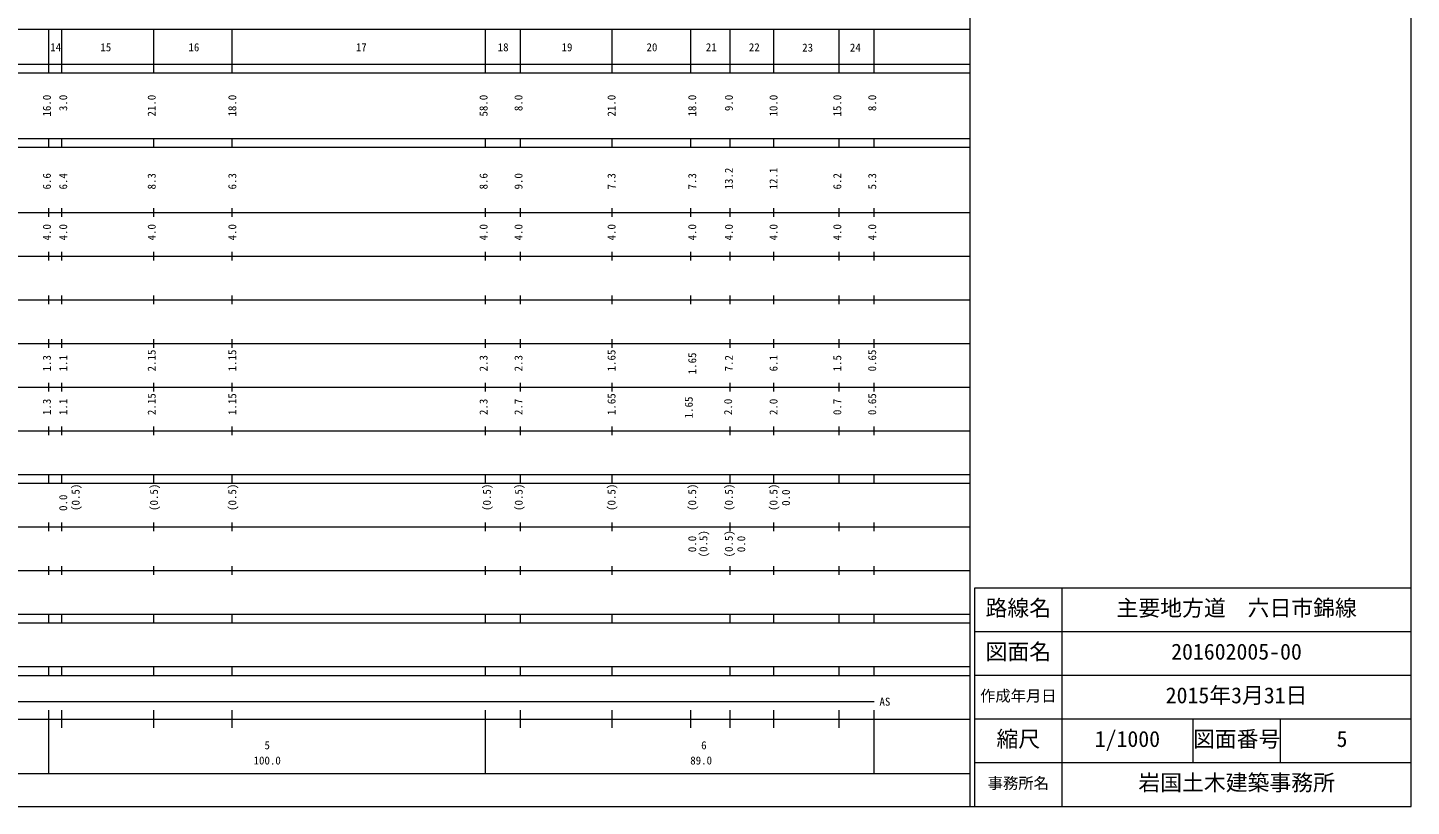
# Model space of a CAD drawing. Units: millimetres on the paper, enlarged 1000 times. Extents: x 27877 to 667877, y 22695 to 382695.
# Drawn here: x 351022 to 667877, y 22695 to 201052 of the extents above; entities that cross this region are included whole.
import ezdxf
from ezdxf.enums import TextEntityAlignment as Align

# ---------------------------------------------------------------- set-up
doc = ezdxf.new("R2010")
doc.units = ezdxf.units.MM
doc.header["$LTSCALE"] = 1000
doc.layers.add('S-SUV', color=7, linetype='Continuous', lineweight=13)
doc.styles.add('ＭＳ ゴシック', font='')
doc.styles.get('ＭＳ ゴシック').set_extended_font_data('MS Gothic')

msp = doc.modelspace()

# ---------------------------------------------------------------- linework, layer by layer
at = {"layer": 'S-SUV'}
for p, q in [((667877, 22695), (667877, 382695)), ((566877, 22695), (566877, 372695)), ((55877, 200695), (566877, 200695)), ((351549, 200695), (362894, 200695)), ((355877, 190695), (355877, 200695)), ((358877, 190695), (358877, 200695)), ((372549, 200695), (383894, 200695)), ((379877, 190695), (379877, 200695)), ((390549, 200695), (401894, 200695)), ((397877, 190695), (397877, 200695)), ((455877, 190695), (455877, 200695)), ((456549, 200695), (467894, 200695)), ((463877, 190695), (463877, 200695)), ((477549, 200695), (488894, 200695)), ((484877, 190695), (484877, 200695)), ((502877, 190695), (502877, 200695)), ((504549, 200695), (515894, 200695)), ((511877, 190695), (511877, 200695)), ((514549, 200695), (525894, 200695)), ((521877, 190695), (521877, 200695)), ((529549, 200695), (540894, 200695)), ((536877, 190695), (536877, 200695)), ((537549, 200695), (548894, 200695)), ((544877, 190695), (544877, 200695)), ((27877, 192695), (566877, 192695)), ((27877, 190695), (566877, 190695)), ((351549, 192695), (362894, 192695)), ((351549, 190695), (362894, 190695)), ((372549, 192695), (383894, 192695)), ((372549, 190695), (383894, 190695)), ((390549, 192695), (401894, 192695)), ((390549, 190695), (401894, 190695)), ((456549, 192695), (467894, 192695)), ((456549, 190695), (467894, 190695)), ((477549, 192695), (488894, 192695)), ((477549, 190695), (488894, 190695)), ((504549, 192695), (515894, 192695)), ((504549, 190695), (515894, 190695)), ((514549, 192695), (525894, 192695)), ((514549, 190695), (525894, 190695)), ((529549, 192695), (540894, 192695)), ((529549, 190695), (540894, 190695)), ((537549, 192695), (548894, 192695)), ((537549, 190695), (548894, 190695)), ((27877, 175695), (566877, 175695)), ((351549, 175695), (362894, 175695)), ((355877, 173695), (355877, 175695)), ((358877, 173695), (358877, 175695)), ((372549, 175695), (383894, 175695)), ((379877, 173695), (379877, 175695)), ((390549, 175695), (401894, 175695)), ((397877, 173695), (397877, 175695)), ((455877, 173695), (455877, 175695)), ((456549, 175695), (467894, 175695)), ((463877, 173695), (463877, 175695)), ((477549, 175695), (488894, 175695)), ((484877, 173695), (484877, 175695)), ((502877, 173695), (502877, 175695)), ((504549, 175695), (515894, 175695)), ((511877, 173695), (511877, 175695)), ((514549, 175695), (525894, 175695)), ((521877, 173695), (521877, 175695)), ((529549, 175695), (540894, 175695)), ((536877, 173695), (536877, 175695)), ((537549, 175695), (548894, 175695)), ((544877, 173695), (544877, 175695)), ((27877, 173695), (566877, 173695)), ((351549, 173695), (362894, 173695)), ((372549, 173695), (383894, 173695)), ((390549, 173695), (401894, 173695)), ((456549, 173695), (467894, 173695)), ((477549, 173695), (488894, 173695)), ((504549, 173695), (515894, 173695)), ((514549, 173695), (525894, 173695)), ((529549, 173695), (540894, 173695)), ((537549, 173695), (548894, 173695)), ((27877, 158695), (566877, 158695)), ((351549, 158695), (362894, 158695)), ((355877, 157695), (355877, 159695)), ((358877, 157695), (358877, 159695)), ((372549, 158695), (383894, 158695)), ((379877, 157695), (379877, 159695)), ((390549, 158695), (401894, 158695)), ((397877, 157695), (397877, 159695)), ((455877, 157695), (455877, 159695)), ((456549, 158695), (467894, 158695)), ((463877, 157695), (463877, 159695)), ((477549, 158695), (488894, 158695)), ((484877, 157695), (484877, 159695)), ((502877, 157695), (502877, 159695)), ((504549, 158695), (515894, 158695)), ((511877, 157695), (511877, 159695)), ((514549, 158695), (525894, 158695)), ((521877, 157695), (521877, 159695)), ((529549, 158695), (540894, 158695)), ((536877, 157695), (536877, 159695)), ((537549, 158695), (548894, 158695)), ((544877, 157695), (544877, 159695)), ((355877, 147695), (355877, 149695)), ((358877, 147695), (358877, 149695)), ((379877, 147695), (379877, 149695)), ((397877, 147695), (397877, 149695)), ((455877, 147695), (455877, 149695)), ((463877, 147695), (463877, 149695)), ((484877, 147695), (484877, 149695)), ((502877, 147695), (502877, 149695)), ((511877, 147695), (511877, 149695)), ((521877, 147695), (521877, 149695)), ((536877, 147695), (536877, 149695)), ((544877, 147695), (544877, 149695)), ((33877, 148695), (566877, 148695)), ((351549, 148695), (362894, 148695)), ((372549, 148695), (383894, 148695)), ((390549, 148695), (401894, 148695)), ((456549, 148695), (467894, 148695)), ((477549, 148695), (488894, 148695)), ((504549, 148695), (515894, 148695)), ((514549, 148695), (525894, 148695)), ((529549, 148695), (540894, 148695)), ((537549, 148695), (548894, 148695)), ((355877, 137695), (355877, 139695)), ((358877, 137695), (358877, 139695)), ((379877, 137695), (379877, 139695)), ((397877, 137695), (397877, 139695)), ((455877, 137695), (455877, 139695)), ((463877, 137695), (463877, 139695)), ((484877, 137695), (484877, 139695)), ((502877, 137695), (502877, 139695)), ((511877, 137695), (511877, 139695)), ((521877, 137695), (521877, 139695)), ((536877, 137695), (536877, 139695)), ((544877, 137695), (544877, 139695)), ((39877, 138695), (566877, 138695)), ((351549, 138695), (362894, 138695)), ((372549, 138695), (383894, 138695)), ((390549, 138695), (401894, 138695)), ((456549, 138695), (467894, 138695)), ((477549, 138695), (488894, 138695)), ((504549, 138695), (515894, 138695)), ((514549, 138695), (525894, 138695)), ((529549, 138695), (540894, 138695)), ((537549, 138695), (548894, 138695)), ((33877, 128695), (566877, 128695)), ((351549, 128695), (362894, 128695)), ((355877, 127695), (355877, 129695)), ((358877, 127695), (358877, 129695)), ((372549, 128695), (383894, 128695)), ((379877, 127695), (379877, 129695)), ((390549, 128695), (401894, 128695)), ((397877, 127695), (397877, 129695)), ((455877, 127695), (455877, 129695)), ((456549, 128695), (467894, 128695)), ((463877, 127695), (463877, 129695)), ((477549, 128695), (488894, 128695)), ((484877, 127695), (484877, 129695)), ((504549, 128695), (515894, 128695)), ((511877, 127695), (511877, 129695)), ((514549, 128695), (525894, 128695)), ((521877, 127695), (521877, 129695)), ((529549, 128695), (540894, 128695)), ((536877, 127695), (536877, 129695)), ((537549, 128695), (548894, 128695)), ((544877, 127695), (544877, 129695)), ((39877, 118695), (566877, 118695)), ((351549, 118695), (362894, 118695)), ((355877, 117695), (355877, 119695)), ((358877, 117695), (358877, 119695)), ((372549, 118695), (383894, 118695)), ((379877, 117695), (379877, 119695)), ((390549, 118695), (401894, 118695)), ((397877, 117695), (397877, 119695)), ((455877, 117695), (455877, 119695)), ((456549, 118695), (467894, 118695)), ((463877, 117695), (463877, 119695)), ((477549, 118695), (488894, 118695)), ((484877, 117695), (484877, 119695)), ((504549, 118695), (515894, 118695)), ((511877, 117695), (511877, 119695)), ((514549, 118695), (525894, 118695)), ((521877, 117695), (521877, 119695)), ((529549, 118695), (540894, 118695)), ((536877, 117695), (536877, 119695)), ((537549, 118695), (548894, 118695)), ((544877, 117695), (544877, 119695)), ((33877, 108695), (566877, 108695)), ((351549, 108695), (362894, 108695)), ((355877, 107695), (355877, 109695)), ((358877, 107695), (358877, 109695)), ((372549, 108695), (383894, 108695)), ((379877, 107695), (379877, 109695)), ((390549, 108695), (401894, 108695)), ((397877, 107695), (397877, 109695)), ((455877, 107695), (455877, 109695)), ((456549, 108695), (467894, 108695)), ((463877, 107695), (463877, 109695)), ((477549, 108695), (488894, 108695)), ((484877, 107695), (484877, 109695)), ((504549, 108695), (515894, 108695)), ((511877, 107695), (511877, 109695)), ((514549, 108695), (525894, 108695)), ((521877, 107695), (521877, 109695)), ((529549, 108695), (540894, 108695)), ((536877, 107695), (536877, 109695)), ((537549, 108695), (548894, 108695)), ((544877, 107695), (544877, 109695)), ((27877, 98695), (566877, 98695)), ((351549, 98695), (362894, 98695)), ((355877, 96695), (355877, 98695)), ((358877, 96695), (358877, 98695)), ((372549, 98695), (383894, 98695)), ((379877, 96695), (379877, 98695)), ((390549, 98695), (401894, 98695)), ((397877, 96695), (397877, 98695)), ((455877, 96695), (455877, 98695)), ((456549, 98695), (467894, 98695)), ((463877, 96695), (463877, 98695)), ((477549, 98695), (488894, 98695)), ((484877, 96695), (484877, 98695)), ((504549, 98695), (515894, 98695)), ((511877, 96695), (511877, 98695)), ((514549, 98695), (525894, 98695)), ((521877, 96695), (521877, 98695)), ((529549, 98695), (540894, 98695)), ((536877, 96695), (536877, 98695)), ((537549, 98695), (548894, 98695)), ((544877, 96695), (544877, 98695)), ((27877, 96695), (566877, 96695)), ((351549, 96695), (362894, 96695)), ((372549, 96695), (383894, 96695)), ((390549, 96695), (401894, 96695)), ((456549, 96695), (467894, 96695)), ((477549, 96695), (488894, 96695)), ((504549, 96695), (515894, 96695)), ((514549, 96695), (525894, 96695)), ((529549, 96695), (540894, 96695)), ((537549, 96695), (548894, 96695)), ((36877, 86695), (566877, 86695)), ((351549, 86695), (362894, 86695)), ((355877, 85695), (355877, 87695)), ((358877, 85695), (358877, 87695)), ((372549, 86695), (383894, 86695)), ((379877, 85695), (379877, 87695)), ((390549, 86695), (401894, 86695)), ((397877, 85695), (397877, 87695)), ((455877, 85695), (455877, 87695)), ((456549, 86695), (467894, 86695)), ((463877, 85695), (463877, 87695)), ((477549, 86695), (488894, 86695)), ((484877, 85695), (484877, 87695)), ((504549, 86695), (515894, 86695)), ((511877, 85695), (511877, 87695)), ((514549, 86695), (525894, 86695)), ((521877, 85695), (521877, 87695)), ((529549, 86695), (540894, 86695)), ((536877, 85695), (536877, 87695)), ((537549, 86695), (548894, 86695)), ((544877, 85695), (544877, 87695)), ((27877, 76695), (566877, 76695)), ((351549, 76695), (362894, 76695)), ((355877, 75695), (355877, 77695)), ((358877, 75695), (358877, 77695)), ((372549, 76695), (383894, 76695)), ((379877, 75695), (379877, 77695)), ((390549, 76695), (401894, 76695)), ((397877, 75695), (397877, 77695)), ((455877, 75695), (455877, 77695)), ((456549, 76695), (467894, 76695)), ((463877, 75695), (463877, 77695)), ((477549, 76695), (488894, 76695)), ((484877, 75695), (484877, 77695)), ((504549, 76695), (515894, 76695)), ((511877, 75695), (511877, 77695)), ((514549, 76695), (525894, 76695)), ((521877, 75695), (521877, 77695)), ((529549, 76695), (540894, 76695)), ((536877, 75695), (536877, 77695)), ((537549, 76695), (548894, 76695)), ((544877, 75695), (544877, 77695)), ((667877, 72695), (567877, 72695)), ((567877, 72695), (567877, 22695)), ((587877, 72695), (587877, 22695)), ((27877, 66695), (566877, 66695)), ((351549, 66695), (362894, 66695)), ((355877, 64695), (355877, 66695)), ((358877, 64695), (358877, 66695)), ((372549, 66695), (383894, 66695)), ((379877, 64695), (379877, 66695)), ((390549, 66695), (401894, 66695)), ((397877, 64695), (397877, 66695)), ((455877, 64695), (455877, 66695)), ((456549, 66695), (467894, 66695)), ((463877, 64695), (463877, 66695)), ((477549, 66695), (488894, 66695)), ((484877, 64695), (484877, 66695)), ((504549, 66695), (515894, 66695)), ((511877, 64695), (511877, 66695)), ((514549, 66695), (525894, 66695)), ((521877, 64695), (521877, 66695)), ((529549, 66695), (540894, 66695)), ((536877, 64695), (536877, 66695)), ((537549, 66695), (548894, 66695)), ((544877, 64695), (544877, 66695)), ((27877, 64695), (566877, 64695)), ((351549, 64695), (362894, 64695)), ((372549, 64695), (383894, 64695)), ((390549, 64695), (401894, 64695)), ((456549, 64695), (467894, 64695)), ((477549, 64695), (488894, 64695)), ((504549, 64695), (515894, 64695)), ((514549, 64695), (525894, 64695)), ((529549, 64695), (540894, 64695)), ((537549, 64695), (548894, 64695)), ((667877, 62695), (567877, 62695)), ((27877, 54695), (566877, 54695)), ((351549, 54695), (362894, 54695)), ((355877, 52695), (355877, 54695)), ((358877, 52695), (358877, 54695)), ((372549, 54695), (383894, 54695)), ((379877, 52695), (379877, 54695)), ((390549, 54695), (401894, 54695)), ((397877, 52695), (397877, 54695)), ((455877, 52695), (455877, 54695)), ((456549, 54695), (467894, 54695)), ((463877, 52695), (463877, 54695)), ((477549, 54695), (488894, 54695)), ((484877, 52695), (484877, 54695)), ((504549, 54695), (515894, 54695)), ((511877, 52695), (511877, 54695)), ((514549, 54695), (525894, 54695)), ((521877, 52695), (521877, 54695)), ((529549, 54695), (540894, 54695)), ((536877, 52695), (536877, 54695)), ((537549, 54695), (548894, 54695)), ((544877, 52695), (544877, 54695)), ((27877, 52695), (566877, 52695)), ((351549, 52695), (362894, 52695)), ((372549, 52695), (383894, 52695)), ((390549, 52695), (401894, 52695)), ((456549, 52695), (467894, 52695)), ((477549, 52695), (488894, 52695)), ((504549, 52695), (515894, 52695)), ((514549, 52695), (525894, 52695)), ((529549, 52695), (540894, 52695)), ((537549, 52695), (548894, 52695)), ((667877, 52695), (567877, 52695)), ((277377, 46695), (544877, 46695)), ((351549, 46695), (362894, 46695)), ((355877, 30195), (355877, 44695)), ((358877, 40695), (358877, 44695)), ((372549, 46695), (383894, 46695)), ((379877, 40695), (379877, 44695)), ((390549, 46695), (401894, 46695)), ((397877, 40695), (397877, 44695)), ((455877, 30195), (455877, 44695)), ((456549, 46695), (467894, 46695)), ((463877, 40695), (463877, 44695)), ((477549, 46695), (488894, 46695)), ((484877, 40695), (484877, 44695)), ((502877, 40695), (502877, 44695)), ((504549, 46695), (515894, 46695)), ((511877, 40695), (511877, 44695)), ((514549, 46695), (525894, 46695)), ((521877, 40695), (521877, 44695)), ((529549, 46695), (540894, 46695)), ((536877, 40695), (536877, 44695)), ((537549, 46695), (544877, 46695)), ((544877, 40695), (544877, 44695)), ((27877, 42695), (566877, 42695)), ((351549, 42695), (362894, 42695)), ((372549, 42695), (383894, 42695)), ((390549, 42695), (401894, 42695)), ((456549, 42695), (467894, 42695)), ((477549, 42695), (488894, 42695)), ((504549, 42695), (515894, 42695)), ((514549, 42695), (525894, 42695)), ((529549, 42695), (540894, 42695)), ((537549, 42695), (548894, 42695)), ((544877, 30195), (544877, 42695)), ((667877, 42695), (567877, 42695)), ((617877, 42695), (617877, 32695)), ((637877, 42695), (637877, 32695)), ((667877, 32695), (567877, 32695)), ((55877, 30195), (566877, 30195)), ((27877, 22695), (667877, 22695))]:
    msp.add_line(p, q, dxfattribs=at)

# ---------------------------------------------------------------- texts
at = {"layer": 'S-SUV', "style": 'ＭＳ ゴシック'}
for s, height, p in [('14', 1833, (356185, 195100)), ('15', 1833, (367665, 195100)), ('16', 1833, (387839, 195100)), ('17', 1833, (426162, 195100)), ('18', 1833, (458660, 195100)), ('19', 1833, (473274, 195100)), ('20', 1833, (492734, 195100)), ('21', 1833, (506317, 195100)), ('22', 1833, (516178, 195100)), ('23', 1833, (528390, 195027)), ('24', 1833, (539307, 195027)), ('路線名', 3666, (570377, 65195)), ('路線名', 3666, (570377, 65195)), ('主要地方道\u3000六日市錦線', 3666, (600377, 65195)), ('図面名', 3666, (570377, 55195)), ('図面名', 3666, (570377, 55195)), ('201602005-00', 3666, (612877, 55195)), ('AS', 1833, (546082, 45195)), ('作成年月日', 2566, (569127, 45945)), ('作成年月日', 2566, (569127, 45945)), ('2015年3月31日', 3666, (611627, 45195)), ('縮尺', 3666, (572877, 35195)), ('縮尺', 3666, (572877, 35195)), ('1/1000', 3666, (595377, 35195)), ('図面番号', 3666, (617877, 35195)), ('図面番号', 3666, (617877, 35195)), ('5', 3666, (650752, 35195)), ('5', 1833, (405252, 35218)), ('6', 1833, (505252, 35218)), ('100.0', 1833, (402752, 31728)), ('89.0', 1833, (502752, 31728)), ('事務所名', 2566, (570877, 25945)), ('事務所名', 2566, (570877, 25945)), ('岩国土木建築事務所', 3666, (605377, 25195))]:
    msp.add_text(s, height=height, dxfattribs=at).set_placement(p, align=Align.BOTTOM_LEFT)
for s, p in [('16.0', (356877, 180695)), (' 3.0', (360619, 180695)), ('21.0', (380877, 180695)), ('18.0', (399340, 180695)), ('58.0', (456877, 180695)), (' 8.0', (464877, 180695)), ('21.0', (486185, 180695)), ('18.0', (504661, 180695)), (' 9.0', (513046, 180695)), ('10.0', (523278, 180695)), ('15.0', (537877, 180695)), (' 8.0', (545877, 180695)), ('13.2', (513046, 163994)), ('12.1', (523278, 163994)), ('6.6', (356877, 163994)), ('6.4', (360619, 163994)), ('8.3', (380877, 163994)), ('6.3', (399340, 163994)), ('8.6', (456877, 163994)), ('9.0', (464877, 163994)), ('7.3', (486185, 163994)), ('7.3', (504661, 163994)), ('6.2', (537877, 163994)), ('5.3', (545877, 163994)), ('4.0', (356877, 152320)), ('4.0', (360619, 152320)), ('4.0', (380877, 152320)), ('4.0', (399340, 152320)), ('4.0', (456877, 152320)), ('4.0', (464877, 152320)), ('4.0', (486185, 152320)), ('4.0', (504661, 152320)), ('4.0', (513046, 152320)), ('4.0', (523278, 152320)), ('4.0', (537877, 152320)), ('4.0', (545877, 152320)), ('2.15', (380877, 122320)), ('1.15', (399340, 122320)), ('1.65', (486185, 122320)), ('0.65', (545877, 122320)), ('1.3', (356877, 122320)), ('1.1', (360619, 122320)), ('2.3', (456877, 122320)), ('2.3', (464877, 122320)), ('1.65', (504661, 121659)), ('7.2', (513046, 122320)), ('6.1', (523278, 122320)), ('1.5', (537877, 122320)), ('1.3', (356877, 112320)), ('1.1', (360619, 112320)), ('2.15', (380877, 112320)), ('1.15', (399340, 112320)), ('2.3', (456877, 112320)), ('2.7', (464877, 112320)), ('1.65', (486185, 112320)), ('1.65', (503867, 111568)), ('2.0', (512877, 112320)), ('2.0', (523278, 112320)), ('0.7', (537877, 112320)), ('0.65', (545877, 112320)), ('(0.5)', (363462, 90359)), ('(0.5)', (381404, 90359)), ('(0.5)', (399340, 90359)), ('(0.5)', (457633, 90359)), ('(0.5)', (464926, 90359)), ('(0.5)', (486185, 90359)), ('(0.5)', (504661, 90359)), ('(0.5)', (513046, 90359)), ('(0.5)', (523278, 90359)), ('0.0', (526121, 91524)), ('0.0', (360619, 90359)), ('(0.5)', (507219, 79712)), ('(0.5)', (513046, 79712)), ('0.0', (504661, 80910)), ('0.0', (515888, 80910))]:
    msp.add_text(s, height=1833, rotation=90, dxfattribs=at).set_placement(p, align=Align.BOTTOM_LEFT)

doc.saveas('drawing.dxf')
